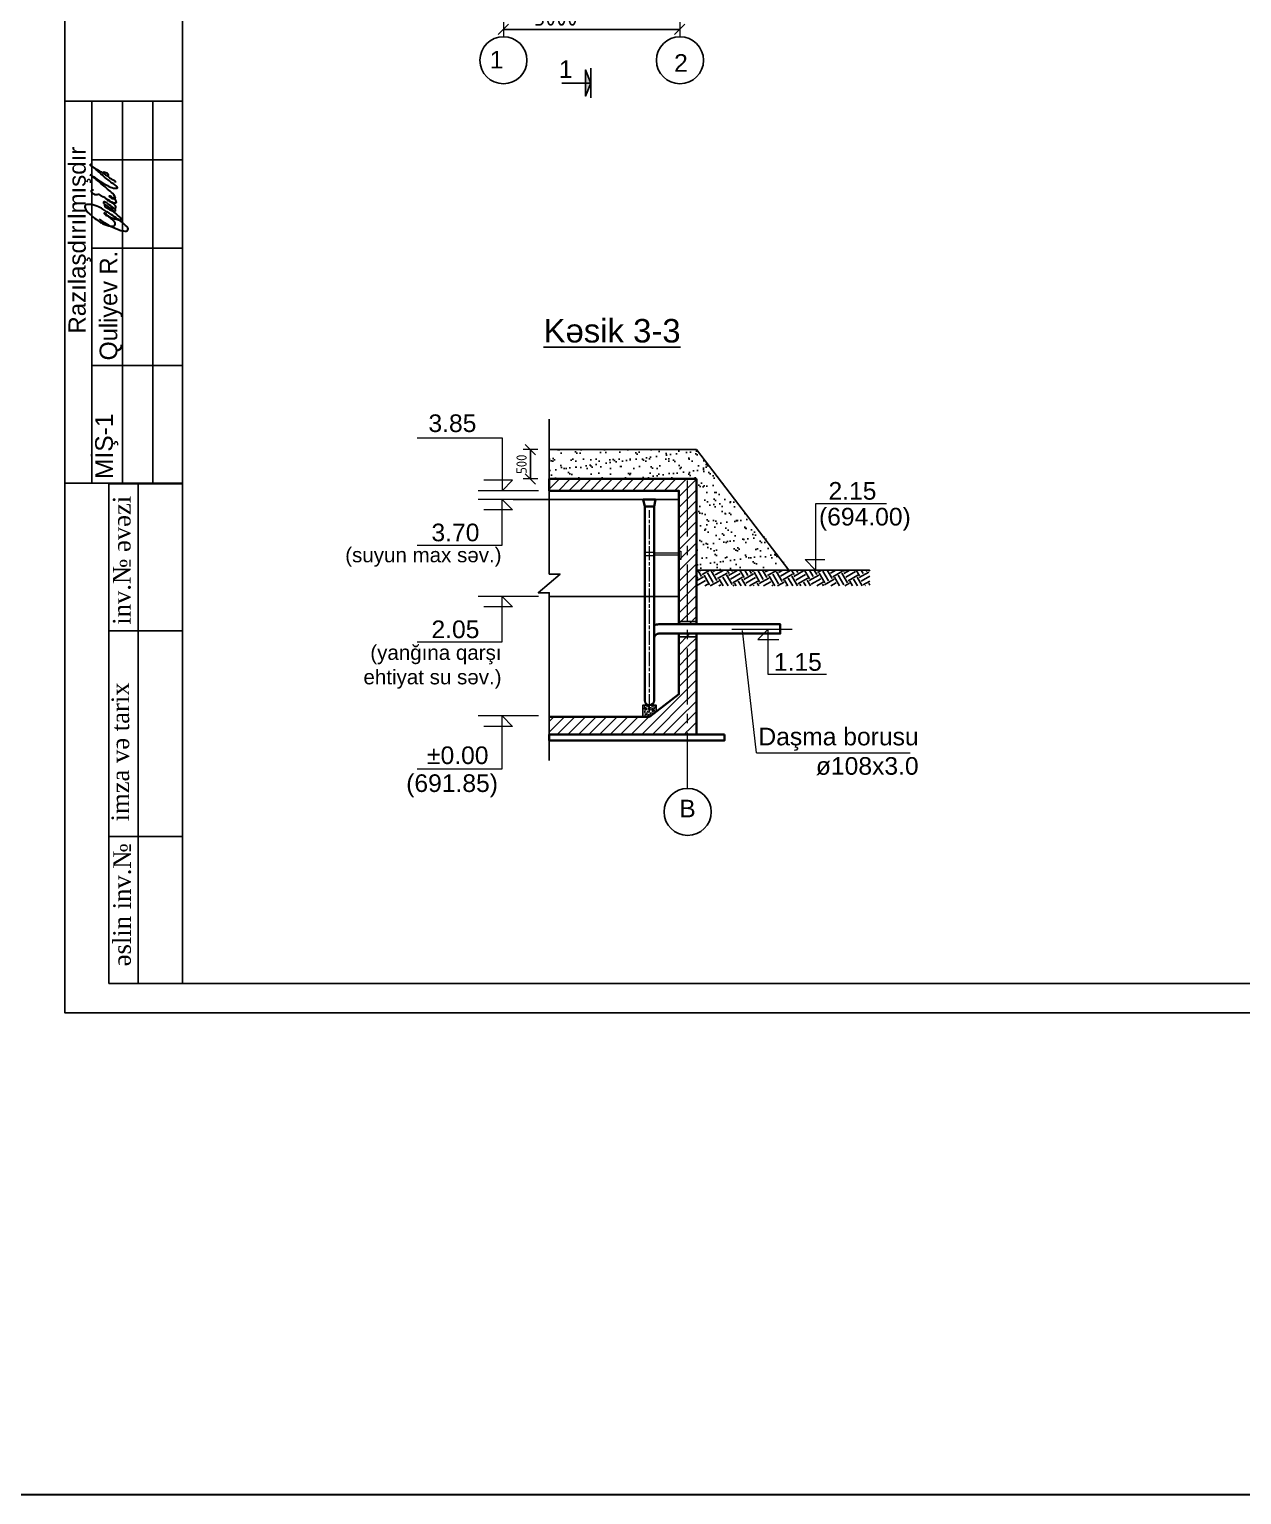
# Model space of a CAD drawing. Header units: millimetres. Extents: x -801831 to 71355, y -39540 to 11331.
# Drawn here: x -748381 to -727763, y -39540 to -14607 of the extents above; entities that cross this region are included whole.
import ezdxf

# ---------------------------------------------------------------- set-up
doc = ezdxf.new("R2010")
doc.units = ezdxf.units.MM
for name, pattern in [('ACAD_ISO08W100', [36, 24, -3, 6, -3]), ('CENTER2', [28.575, 19.05, -3.175, 3.175, -3.175]), ('JIS_02_1.0', [2, 1, -1])]:
    doc.linetypes.add(name, pattern=pattern)
doc.layers.add('Lines', color=7, linetype='Continuous')
doc.layers.add('LLLLLLLL', color=7, linetype='Continuous', lineweight=30)
doc.styles.add('ARIAL', font='arial.ttf')
doc.styles.add('Arial-300', font='arial.ttf', dxfattribs={"height": 300})
doc.styles.add('ARİAL', font='arial.ttf')
doc.styles.add('ISO', font='isocp.shx', dxfattribs={"height": 175, "bigfont": 'bigfont.shx'})
doc.styles.get("Standard").update_dxf_attribs({"font": 'a3ar(la).ttf'})
doc.styles.add('Times New Roman', font='times.ttf')
doc.dimstyles.new('Aec_Arch_M', dxfattribs={"dimscale": 100, "dimtxt": 1.75, "dimasz": 1.75, "dimexe": 1.249, "dimexo": 0.625, "dimtad": 1, "dimdec": 0, "dimrnd": 1, "dimzin": 1, "dimdsep": 46, "dimtxsty": 'ISO', "dimblk": 'OBLIQUE', "dimcen": -0.175, "dimdle": 0.0005, "dimclrt": 256, "dimadec": 0, "dimazin": 0, "dimtfac": 175, "dimtdec": 0, "dimtix": 1, "dimtmove": 0, "dimatfit": 0, "dimldrblk": 'OBLIQUE', "dimfxl": 1, "dimtolj": 2, "dimlwe": 0, "dimarcsym": 0})

# ---------------------------------------------------------------- blocks, each defined once
blk = doc.blocks.new('Ramil')
at = {"lineweight": 30}
for points, knots in [([(2194862, 366107), (2194827, 366056), (2194761, 365958), (2194699, 365825), (2194664, 365728), (2194658, 365673), (2194656, 365634), (2194681, 365612), (2194715, 365615), (2194776, 365679), (2194854, 365770), (2194945, 365912), (2195025, 366027), (2195077, 366132), (2195107, 366218), (2195111, 366279), (2195112, 366335), (2195068, 366355), (2195013, 366332), (2194956, 366278), (2194887, 366199), (2194826, 366114), (2194775, 366033), (2194749, 365963), (2194742, 365904), (2194742, 365855), (2194774, 365827), (2194828, 365851), (2194871, 365906), (2194921, 365965), (2194961, 365994), (2194963, 366028), (2194923, 365988), (2194912, 365949), (2194872, 365881), (2194865, 365821), (2194845, 365779), (2194844, 365752), (2194851, 365726), (2194883, 365742), (2194928, 365789), (2194988, 365863), (2195052, 365930), (2195081, 365973), (2195099, 365997), (2195101, 366020), (2195071, 366012), (2195056, 365980), (2195034, 365940), (2195011, 365901), (2195002, 365867), (2194993, 365843), (2195004, 365826), (2195022, 365827), (2195060, 365862), (2195094, 365918), (2195141, 365980), (2195153, 366010), (2195156, 366038), (2195126, 366031), (2195108, 366007), (2195083, 365969), (2195050, 365922), (2195044, 365873), (2195037, 365837), (2195058, 365815), (2195089, 365828), (2195131, 365875), (2195182, 365941), (2195238, 366020), (2195254, 366079), (2195289, 366110), (2195272, 366141), (2195272, 366181), (2195299, 366216), (2195328, 366237), (2195363, 366233), (2195362, 366214), (2195361, 366202)], [0, 0, 0, 0, 33.496667, 64.919698, 80.424452, 89.37392, 95.929397, 100.545896, 105.730752, 112.297616, 147.527421, 173.280387, 204.144189, 224.178603, 238.003441, 252.993619, 259.397865, 265.521752, 275.538902, 290.195711, 308.745472, 332.757742, 347.709231, 361.010782, 373.395509, 380.831222, 386.565847, 393.223047, 409.506941, 425.353489, 434.979045, 436.458376, 440.071449, 453.398233, 468.091627, 479.037609, 486.776194, 492.376752, 494.84575, 498.981676, 506.238381, 535.206392, 548.175622, 557.385775, 563.397453, 564.636539, 568.64233, 575.163643, 584.17996, 593.624175, 599.744091, 603.890724, 606.564468, 609.515996, 612.358556, 634.215419, 646.458386, 651.296069, 654.872092, 658.450424, 664.200858, 672.003001, 683.522818, 694.594426, 699.200829, 702.973563, 708.548492, 714.81026, 738.365849, 753.906674, 767.505787, 771.414259, 777.005788, 784.132745, 792.718098, 799.796942, 803.511627, 808.83793, 808.83793, 808.83793, 808.83793]), ([(2195218, 365992), (2195206, 365984), (2195176, 365962), (2195160, 365908), (2195140, 365864), (2195134, 365829), (2195154, 365807), (2195179, 365824), (2195204, 365837), (2195222, 365878), (2195248, 365895), (2195256, 365941), (2195228, 365926), (2195222, 365896), (2195205, 365866), (2195207, 365836), (2195228, 365826), (2195278, 365855), (2195360, 365945), (2195480, 366091), (2195573, 366204), (2195619, 366259)], [0, 0, 0, 0, 7.755287, 19.728585, 29.463515, 34.815475, 37.9891, 42.712051, 48.964475, 53.248114, 65.802093, 68.515067, 71.035434, 77.965618, 85.765376, 89.65924, 92.666951, 96.688868, 119.179424, 160.442847, 199.737312, 199.737312, 199.737312, 199.737312]), ([(2195617, 366259), (2195605, 366239), (2195569, 366184), (2195503, 366088), (2195435, 365982), (2195389, 365879), (2195384, 365821), (2195394, 365788), (2195435, 365820), (2195461, 365870), (2195540, 365969), (2195609, 366057), (2195700, 366149), (2195725, 366193), (2195803, 366259), (2195777, 366258), (2195768, 366229), (2195734, 366200), (2195709, 366141), (2195670, 366085), (2195642, 366036), (2195614, 365997), (2195595, 365969), (2195607, 365942), (2195630, 365956), (2195647, 365976), (2195655, 366005), (2195660, 366028), (2195644, 366045), (2195617, 366001), (2195598, 365970), (2195562, 365929), (2195539, 365889), (2195522, 365856), (2195506, 365830), (2195491, 365832), (2195483, 365834)], [391.960496, 391.960496, 391.960496, 391.960496, 405.12093, 427.790434, 455.453981, 475.425463, 486.88621, 488.412717, 491.785075, 506.113692, 526.898656, 555.715596, 571.334901, 592.459398, 599.975045, 601.433566, 604.413506, 613.414424, 627.176192, 638.332757, 650.936621, 657.949607, 665.478136, 667.85127, 671.008322, 676.780785, 683.118746, 687.289674, 688.649145, 694.708161, 705.68322, 713.680967, 723.25909, 731.301273, 734.701642, 738.583163, 738.583163, 738.583163, 738.583163])]:
    blk.add_open_spline(points, degree=3, knots=knots, dxfattribs=at)
blk = doc.blocks.new('_Oblique')
at = {"color": 0, "linetype": 'ByBlock', "lineweight": -2}
blk.add_line((-0.5, -0.5), (0.5, 0.5), dxfattribs=at)
blk = doc.blocks.new('*D101')
at = {"color": 0, "lineweight": 0, "transparency": 16777216}
for p, q in [((-740318, -14484), (-740318, -14733)), ((-737319, -14484), (-737319, -14733))]:
    blk.add_line(p, q, dxfattribs=at)
at = {"color": 0, "lineweight": -2, "transparency": 16777216}
blk.add_line((-740318, -14609), (-737319, -14609), dxfattribs=at)
at = {"layer": 'Defpoints', "color": 0, "transparency": 16777216}
for p in [(-740318, -13052), (-737319, -13252), (-737319, -14609)]:
    blk.add_point(p, dxfattribs=at)
at = {"color": 0, "lineweight": -2, "transparency": 16777216, "xscale": 175, "yscale": 175, "zscale": 175, "rotation": 180}
blk.add_blockref('_Oblique', (-740318, -14609), dxfattribs=at)
at = {"color": 0, "lineweight": -2, "transparency": 16777216, "xscale": 175, "yscale": 175, "zscale": 175}
blk.add_blockref('_Oblique', (-737319, -14609), dxfattribs=at)
at = {"lineweight": 5, "transparency": 16777216, "insert": (-739425, -14396), "char_height": 175, "attachment_point": 5, "style": 'ISO'}
blk.add_mtext('\\A2;{\\Fisocp,bigfont|c204;\\H1.7143x;3000}', dxfattribs=at)
blk = doc.blocks.new('*D110')
at = {"color": 0, "lineweight": 0, "transparency": 16777216}
for p, q in [((-739735, -21757), (-739984, -21757)), ((-739735, -22257), (-739984, -22257))]:
    blk.add_line(p, q, dxfattribs=at)
at = {"color": 0, "lineweight": -2, "transparency": 16777216}
blk.add_line((-739860, -22257), (-739860, -21757), dxfattribs=at)
at = {"layer": 'Defpoints', "color": 0, "transparency": 16777216}
for p in [(-739860, -21757), (-739397, -21757), (-739397, -22257)]:
    blk.add_point(p, dxfattribs=at)
at = {"color": 0, "lineweight": -2, "transparency": 16777216, "xscale": 175, "yscale": 175, "zscale": 175}
for p, rotation in [((-739860, -21757), 90), ((-739860, -22257), 270)]:
    blk.add_blockref('_Oblique', p, dxfattribs=dict(at, rotation=rotation))
at = {"lineweight": 9, "transparency": 16777216, "insert": (-740010, -22007), "char_height": 175, "attachment_point": 5, "rotation": 90, "style": 'ISO'}
blk.add_mtext('\\A2;500', dxfattribs=at)

msp = doc.modelspace()

# ---------------------------------------------------------------- hatches: boundary and pattern name
h = msp.add_hatch(color=256)
h.paths.add_polyline_path([(-738920.8, -15298), (-738920.8, -15520.5), (-738831.5, -15520.5)])
h.paths.add_polyline_path([(-738920.8, -15520.5), (-738920.8, -15743.1), (-738831.5, -15520.5)])
at = {"ltscale": 10}
h = msp.add_hatch(dxfattribs=at)
h.set_pattern_fill('AR-SAND', color=256, scale=5, style=0)
h.set_pattern_definition([(37.5, (-1700825.8, 1091645.72), (-8.000156, 244.70662), [0, -193.04, 0, -215.9, 0, -206.375]), (7.5, (-1700825.8, 1091645.72), (224.76164, 358.41255), [0, -104.14, 0, -173.99, 0, -66.675]), (327.5, (-1700982.02, 1091645.72), (395.496185, 0.718592), [0, -63.5, 0, -228.6, 0, -298.45]), (317.5, (-1700982.02, 1091645.72), (381.77823, 111.46466), [0, -31.75, 0, -149.86, 0, -171.45])])
h.paths.add_polyline_path([(-737034.9, -21756.9), (-739538.6, -21756.9), (-739538.6, -22256.9), (-736653.4, -22255)])
h = msp.add_hatch(dxfattribs=at)
h.set_pattern_fill('AR-SAND', color=256, scale=5, style=0)
h.set_pattern_definition([(37.5, (-1697685.28, 1090124.49), (-8.000156, 244.70662), [0, -193.04, 0, -215.9, 0, -206.375]), (7.5, (-1697685.28, 1090124.5), (224.76164, 358.41255), [0, -104.14, 0, -173.99, 0, -66.675]), (327.5, (-1697841.49, 1090124.5), (395.496185, 0.718592), [0, -63.5, 0, -228.6, 0, -298.45]), (317.5, (-1697841.5, 1090124.5), (381.77823, 111.46466), [0, -31.75, 0, -149.86, 0, -171.45])])
h.paths.add_polyline_path([(-736906.2, -21924.9), (-737034.9, -22256.9), (-737034.9, -23806.8), (-735464.9, -23776.2)])
at = {"lineweight": 9, "ltscale": 10}
h = msp.add_hatch(dxfattribs=at)
h.set_pattern_fill('ANSI31', color=256, scale=40, style=0)
h.set_pattern_definition([(45, (-764601.05, -22709.74), (-89.80256, 89.80256), [])])
h.paths.add_polyline_path([(-737184.9, -22256.9), (-739538.6, -22256.9), (-739538.6, -22456.9), (-737334.9, -22456.9), (-737334.9, -24731.3), (-737184.9, -24731.3)])
h.paths.add_polyline_path([(-737034.9, -22256.9), (-737184.9, -22256.9), (-737184.9, -24731.3), (-737034.9, -24731.3)])
h.paths.add_polyline_path([(-737184.9, -26606.9), (-737034.9, -26606.9), (-737034.9, -26211), (-737034.9, -25918.1), (-737034.9, -24889.5), (-737184.9, -24889.5)])
h.paths.add_polyline_path([(-737178.4, -24889.5), (-737328.4, -24889.5), (-737334.9, -25920.9), (-737834.4, -26306.9), (-739538.6, -26306.9), (-739538.6, -26606.9), (-737184.9, -26606.9)])
at = {"ltscale": 10}
h = msp.add_hatch(dxfattribs=at)
h.set_pattern_fill('EARTH', color=256, scale=30, angle=30, style=0)
h.set_pattern_definition([(30, (-1700127.36, 1091575.19), (69.72784, 260.22784), [190.5, -190.5]), (30, (-1700163.07, 1091637.06), (69.72784, 260.22784), [190.5, -190.5]), (30, (-1700198.8, 1091698.92), (69.72784, 260.22784), [190.5, -190.5]), (120, (-1700190.08, 1091731.45), (-260.22784, 69.72784), [190.5, -190.5]), (120, (-1700128.21, 1091767.17), (-260.22784, 69.72784), [190.5, -190.5]), (120, (-1700066.34, 1091802.89), (-260.22784, 69.72784), [190.5, -190.5])])
h.paths.add_polyline_path([(-734086.2, -23806.9), (-737034.9, -23806.9), (-737034.9, -24077.6), (-734086.2, -24077.6)])
h = msp.add_hatch(dxfattribs=at)
h.set_pattern_fill('AR-CONC', color=256, scale=0.5, style=0)
h.set_pattern_definition([(50, (-920368.264, 1088396.48), (91.0923345, -7.969543), [9.525, -104.775]), (355, (-920368.26, 1088396.48), (-17.621413, 95.5283214), [7.62, -83.82]), (100.451, (-920360.67, 1088395.815), (73.471251, 87.558344), [8.095, -89.045]), (46.1842, (-920368.26, 1088421.88), (135.53952, -21.021164), [14.2875, -157.1625]), (96.6356, (-920356.97, 1088420.13), (118.702117, 123.712778), [12.1425, -133.5675]), (351.184, (-920368.26, 1088421.88), (118.702303, 123.712559), [11.43, -125.73]), (21, (-920355.564, 1088415.53), (75.80744, -51.1327593), [9.525, -104.775]), (326, (-920355.56, 1088415.53), (30.901014, 92.093983), [7.62, -83.82]), (71.4514, (-920349.25, 1088411.27), (106.7082454, 40.961429), [8.095, -89.045]), (37.5, (-920368.264, 1088396.48), (1.5443016, 42.2775194), [0, -82.804, 0, -85.09, 0, -84.1375]), (7.5, (-920368.264, 1088396.48), (33.4098313, 50.0902874), [0, -48.514, 0, -80.899, 0, -32.0675]), (327.5, (-920396.585, 1088396.48), (67.7952976, -2.864372), [0, -31.75, 0, -99.06, 0, -131.445]), (317.5, (-920409.285, 1088396.48), (74.0645907, 12.7132455), [0, -41.275, 0, -65.786, 0, -93.345])])
h.paths.add_polyline_path([(-737949.9, -26306.9), (-737834.4, -26306.9), (-737719.9, -26218.4), (-737719.9, -26106.9), (-737949.9, -26106.9)])

# ---------------------------------------------------------------- linework, layer by layer
at = {"ltscale": 2}
msp.add_line((-738831.5, -15770.5), (-738831.5, -15270.5), dxfattribs=at)
at = {"lineweight": -3}
for p, q in [((-747777.8, -22327.9), (-747777.8, -15827.9)), ((-747317.8, -22327.9), (-747317.8, -15827.9)), ((-746797.8, -22327.9), (-746797.8, -15827.9)), ((-746277.8, -22327.9), (-746277.8, -15827.9)), ((-745777.8, -22327.9), (-745777.8, -15827.9))]:
    msp.add_line(p, q, dxfattribs=at)
for p, q in [((-745777.8, -15827.9), (-747777.8, -15827.9)), ((-745777.8, -16827.9), (-747317.8, -16827.9)), ((-745777.8, -18327.9), (-747317.8, -18327.9)), ((-745774.6, -20327.9), (-747317.8, -20327.9)), ((-739538.6, -21756.9), (-737034.9, -21756.9)), ((-735464.9, -23806.9), (-737034.9, -21756.9)), ((-745777.8, -22327.9), (-747777.8, -22327.9)), ((-747027.8, -22327.9), (-745777.8, -22327.9)), ((-747027.8, -22327.9), (-745777.8, -22327.9)), ((-747027.8, -22327.9), (-745777.8, -22327.9)), ((-747027.8, -22342.7), (-747027.8, -30842.7)), ((-747027.8, -22342.7), (-745777.8, -22342.7)), ((-747027.8, -22342.7), (-745777.8, -22342.7)), ((-747027.8, -22342.7), (-745777.8, -22342.7)), ((-745777.8, -22342.7), (-747027.8, -22342.7)), ((-746527.8, -22342.7), (-746527.8, -30842.7)), ((-747027.8, -24842.7), (-745777.8, -24842.7)), ((-747027.8, -28342.7), (-745777.8, -28342.7)), ((-747026.5, -30842.7), (-745776.5, -30842.7))]:
    msp.add_line(p, q)
at = {"linetype": 'CENTER2', "lineweight": 5, "ltscale": 50}
msp.add_line((-737184.9, -27522.1), (-737184.9, -22256.9), dxfattribs=at)
at = {"lineweight": 15, "ltscale": 10}
for p, q in [((-739720.7, -22456.9), (-740746.1, -22456.9)), ((-739720.7, -22609), (-740746.1, -22609)), ((-739720.7, -24256.9), (-740746.1, -24256.9)), ((-736433, -24812.3), (-735407.6, -24812.3))]:
    msp.add_line(p, q, dxfattribs=at)
at = {"lineweight": 25, "ltscale": 10}
msp.add_line((-740150.8, -22607), (-737334.9, -22607), dxfattribs=at)
at = {"linetype": 'ACAD_ISO08W100', "lineweight": 5, "ltscale": 10}
msp.add_line((-737834.9, -26160.7), (-737834.9, -22787), dxfattribs=at)
at = {"linetype": 'Continuous', "ltscale": 50}
msp.add_line((-734091.3, -23806.9), (-737034.9, -23806.8), dxfattribs=at)
at = {"color": 7}
for p, q in [((-737334.9, -24256.9), (-739538.6, -24256.9)), ((-737335.2, -24683.2), (-737035.2, -24683.2)), ((-737335.2, -24942.1), (-737035.2, -24942.1))]:
    msp.add_line(p, q, dxfattribs=at)
at = {"lineweight": 15}
for q in [(-736249.6, -24836.5), (-733403, -26919.3)]:
    msp.add_line((-736014.9, -26919.3), q, dxfattribs=at)
at = {"lineweight": 13, "ltscale": 10}
msp.add_line((-739720.7, -26290.4), (-740746.1, -26290.4), dxfattribs=at)
at = {"color": 4, "lineweight": 30}
msp.add_lwpolyline([(-801831.4, 6452.8), (-655004.8, 6452.8), (-655004.8, -39540.3), (-801831.4, -39540.3)], close=True, dxfattribs=at)
for points in [[(-747776.5, -2642.7), (-707776.5, -2642.7), (-707776.5, -31342.7), (-747776.5, -31342.7)], [(-745776.5, -3142.7), (-708276.5, -3142.7), (-708276.5, -30842.7), (-745776.5, -30842.7)]]:
    msp.add_lwpolyline(points, close=True)
msp.add_lwpolyline([(-739325.9, -15520.5), (-738831.5, -15520.5), (-738920.8, -15743.1), (-738920.8, -15298), (-738831.5, -15520.5)])
at = {"ltscale": 10}
for points in [[(-739538.6, -21239.4), (-739538.6, -23876.4), (-739354.9, -23876.4), (-739726.6, -24193.9), (-739538.6, -24193.9), (-739538.6, -27046.7)], [(-737719.9, -26218.4), (-737719.9, -26106.9), (-737949.9, -26106.9), (-737949.9, -26306.9), (-737834.4, -26306.9)]]:
    msp.add_lwpolyline(points, dxfattribs=at)
at = {"lineweight": 15, "ltscale": 2}
for points in [[(-741783.9, -21556.2), (-740340, -21556.2), (-740340, -22456.9), (-740163.2, -22280.1), (-740654, -22280.1)], [(-741783.9, -23382.9), (-740340, -23382.9), (-740340, -22609), (-740163.2, -22785.7), (-740654, -22785.7)], [(-733805.3, -22681.3), (-735009, -22681.3), (-735009, -23806.9), (-735185.8, -23630.1), (-734850.6, -23630.1)], [(-741783.9, -25030.8), (-740340, -25030.8), (-740340, -24256.9), (-740163.2, -24433.6), (-740654, -24433.6)], [(-734825.3, -25586.2), (-735813.7, -25586.2), (-735813.7, -24812.3), (-735990.5, -24989.1), (-735635.5, -24989.1)]]:
    msp.add_lwpolyline(points, dxfattribs=at)
at = {"lineweight": 35}
for points in [[(-739538.6, -22256.9), (-737034.9, -22256.9), (-737034.9, -24730.5), (-737334.9, -24730.5), (-737334.9, -22456.9), (-739538.6, -22456.9), (-739538.6, -22256.9)], [(-739538.6, -26606.9), (-737034.9, -26606.9), (-737034.9, -26211), (-737034.9, -25918.1), (-737034.9, -24889.5), (-737334.9, -24889.5), (-737334.9, -25920.9), (-737834.4, -26306.9), (-739538.6, -26306.9)]]:
    msp.add_lwpolyline(points, dxfattribs=at)
at = {"lineweight": 35, "ltscale": 10}
msp.add_lwpolyline([(-737729.9, -22607), (-737939.9, -22607), (-737914.4, -22727), (-737755.4, -22727)], close=True, dxfattribs=at)
msp.add_lwpolyline([(-737914.4, -26027.4), (-737914.4, -22727), (-737755.4, -22727), (-737755.4, -24969)], dxfattribs=at)
at = {"lineweight": 20, "ltscale": 2}
for points in [[(-737755.4, -23508), (-737914.4, -23508), (-737914.4, -23560.8), (-737755.4, -23560.8)], [(-737334.9, -23518), (-737755.4, -23518), (-737755.4, -23550.8), (-737334.9, -23550.8)], [(-737334.9, -23485.2), (-737298.5, -23485.2), (-737298.5, -23626.4), (-737334.9, -23626.4)]]:
    msp.add_lwpolyline(points, close=True, dxfattribs=at)
at = {"lineweight": 35, "ltscale": 10}
msp.add_lwpolyline([(-737675.9, -24730.5), (-735611, -24730.5), (-735611, -24889.5), (-737675.9, -24889.5, 0.4142136), (-737755.4, -24969), (-737755.4, -26027.4)], format="xyb", dxfattribs=at)
at = {"lineweight": 5, "ltscale": 2}
msp.add_lwpolyline([(-741786.7, -27191), (-740340, -27191), (-740340, -26290.4), (-740163.2, -26467.2), (-740654, -26467.2)], dxfattribs=at)
at = {"lineweight": 35}
msp.add_lwpolyline([(-736556.8, -26606.9), (-739538.6, -26606.9), (-739538.6, -26706.9), (-736556.8, -26706.9)], close=True, dxfattribs=at)
at = {"ltscale": 2}
for centre in [(-740318.3, -15133.5), (-737315.8, -15133.5), (-737184.9, -27922.1)]:
    msp.add_circle(centre, 400, dxfattribs=at)
at = {"lineweight": 35, "ltscale": 10}
for centre, radius, start, end in [((-737675.9, -24969), 238.5, 90, 109.47122), ((-737834.9, -26027.4), 79.5, 180, 0)]:
    msp.add_arc(centre, radius, start, end, dxfattribs=at)
at = {"layer": 'Lines', "linetype": 'ByBlock'}
for p, q in [((-746986.7, -22327.9), (-745777.8, -22327.9)), ((-746986.7, -22327.9), (-745777.8, -22327.9)), ((-746986.7, -22342.7), (-745777.8, -22342.7)), ((-746986.7, -22342.7), (-745777.8, -22342.7))]:
    msp.add_line(p, q, dxfattribs=at)

# ---------------------------------------------------------------- block references
at = {"lineweight": 15, "rotation": 90}
msp.add_blockref('Ramil', (-381087, -2212697.7), dxfattribs=at)

# ---------------------------------------------------------------- texts
at = {"ltscale": 2}
for s, insert, char_height, width, attachment_point, style in [('1', (-740318.3, -15273.3), 300, 280.325, 9, 'ARIAL'), ('2', (-737182.5, -15329.7), 300, 280.325, 9, 'ARIAL'), ('{\\fArial|b0|i0|c238|p34;\\LKəsik 3\\fArial|b0|i0|c204|p34;-\\fArial|b0|i0|c238|p34;3}', (-739634.3, -19535.6), 400, 2449.491, 1, 'Arial-300'), ('{\\fArial|b0|i0|c238|p34;(yanğına qarşı ehtiyat su səv.)}', (-740350.2, -25827.6), 250, 3001.027, 9, 'Arial-300'), ('{\\fArial|b0|i0|c238|p34;B}', (-737048.5, -28015.7), 300, 280.325, 9, 'ARIAL')]:
    msp.add_mtext(s, dxfattribs=dict(at, insert=insert, char_height=char_height, width=width, attachment_point=attachment_point, style=style))
at = {"linetype": 'JIS_02_1.0', "insert": (-739140.8, -15434.7), "char_height": 300, "attachment_point": 9, "style": 'ARIAL'}
msp.add_mtext('{\\fArial|b0|i0|c238|p34;1}    ', dxfattribs=at)
at = {"linetype": 'ByBlock', "insert": (-747523.7, -19783.6), "char_height": 292.5, "width": 2600, "attachment_point": 4, "rotation": 90, "style": 'ARİAL'}
msp.add_mtext('{\\fArial|b0|i0|c238|p34;Razılaşdırılmışdır}', dxfattribs=at)
at = {"char_height": 300, "width": 3936.003, "attachment_point": 1, "rotation": 90}
for s, insert, style in [(' {\\fArial|b0|i0|c238|p34; }M{\\fArial|b0|i0|c238|p34;İŞ}-1', (-747260.7, -22493), 'ARİAL'), ('{\\fTimes New Roman|b0|i0|c0|p18; \\fTimes New Roman|b0|i0|c238|p18; inv.\\fTimes New Roman|b0|i0|c204|p18;№\\fTimes New Roman|b0|i0|c238|p18; əvəzi}', (-746959.2, -24964.3), 'Times New Roman'), ('{\\fTimes New Roman|b0|i0|c0|p18; \\fTimes New Roman|b0|i0|c238|p18;imza və tarix}', (-746983.2, -28197.8), 'Times New Roman'), ('{\\fTimes New Roman|b0|i0|c0|p18; \\fTimes New Roman|b0|i0|c238|p18;əslin inv.\\fTimes New Roman|b0|i0|c204|p18;№}', (-746954.6, -30662.6), 'Times New Roman')]:
    msp.add_mtext(s, dxfattribs=dict(at, insert=insert, style=style))
at = {"color": 0, "lineweight": 25, "char_height": 300, "style": 'Arial-300'}
for s, insert, width, attachment_point in [('{\\fArial|b0|i0|c238|p34;3.}85', (-741593.4, -21159.2), 878.07, 1), ('{\\fArial|b0|i0|c238|p34;2.15}', (-733974.3, -22310), 2190.526, 3), ('{\\fArial|b0|i0|c238|p34;3.}70', (-741542, -23017.9), 5754.444, 1), ('{\\fArial|b0|i0|c238|p34;2.05}', (-741542, -24665.8), 5754.444, 1), ('{\\fArial|b0|i0|c238|p34;1.15}', (-734902.9, -25221.2), 5754.444, 3), ('%%P0.00', (-741617.5, -26808.7), 5754.444, 1)]:
    msp.add_mtext(s, dxfattribs=dict(at, insert=insert, width=width, attachment_point=attachment_point))
at = {"ltscale": 2, "attachment_point": 9, "style": 'Arial-300'}
for s, insert, char_height in [('{\\fArial|b0|i0|c238|p34;(694.0}0{\\fArial|b0|i0|c238|p34;)}', (-733390.7, -23139.4), 300), ('{\\fArial|b0|i0|c238|p34;(suyun max səv.)}', (-740350.2, -23750.7), 250), ('{\\fArial|b0|i0|c238|p34;(691.85)}', (-740411, -27674), 300)]:
    msp.add_mtext(s, dxfattribs=dict(at, insert=insert, char_height=char_height))
at = {"linetype": 'JIS_02_1.0', "lineweight": 5, "insert": (-733257, -27798.4), "char_height": 300, "width": 3145.562, "attachment_point": 9, "style": 'ARIAL'}
msp.add_mtext('\\pxi0.80433;{\\fArial|b0|i0|c238|p34;Daşma borusu }    \\P\\pi2.4077;ø{\\fArial|b0|i0|c238|p34;108}х{\\fArial|b0|i0|c238|p34;3.0}\\P\\pi0;   ', dxfattribs=at)
at = {"layer": 'LLLLLLLL', "color": 0, "linetype": 'Continuous', "lineweight": 20, "ltscale": 50, "insert": (-747185.3, -20240.8), "char_height": 300, "width": 4604.459, "attachment_point": 1, "rotation": 90}
msp.add_mtext('{\\fArial|b0|i0|c238|p34;Q}uliyev R.', dxfattribs=at)

# ---------------------------------------------------------------- dimensions: what is measured, and where the dimension line sits
at = {"lineweight": 5}
dim = msp.add_linear_dim(base=(-737318.8138483, -14608.5582437), p1=(-740318.3138483, -13052.2616629), p2=(-737318.8138483, -13252.2616629), text='{\\Fisocp,bigfont|c204;\\H1.7143x;<>}', dimstyle='Aec_Arch_M', override={"dimfxl": 1.25, "dimfxlon": 1}, dxfattribs=at)
dim.commit()
dim.dimension.update_dxf_attribs({"geometry": '*D101', "text_midpoint": (-739424.8288695, -14608.5582437), "dimtype": 160})
at = {"lineweight": 9}
dim = msp.add_linear_dim(base=(-739859.5, -21756.9), p1=(-739397.3, -22256.9), p2=(-739397.3, -21756.9), angle=90, dimstyle='Aec_Arch_M', override={"dimfxl": 1.25, "dimfxlon": 1}, dxfattribs=at)
dim.commit()
dim.dimension.update_dxf_attribs({"geometry": '*D110', "text_midpoint": (-740009.5, -22006.9)})

doc.saveas('drawing.dxf')
